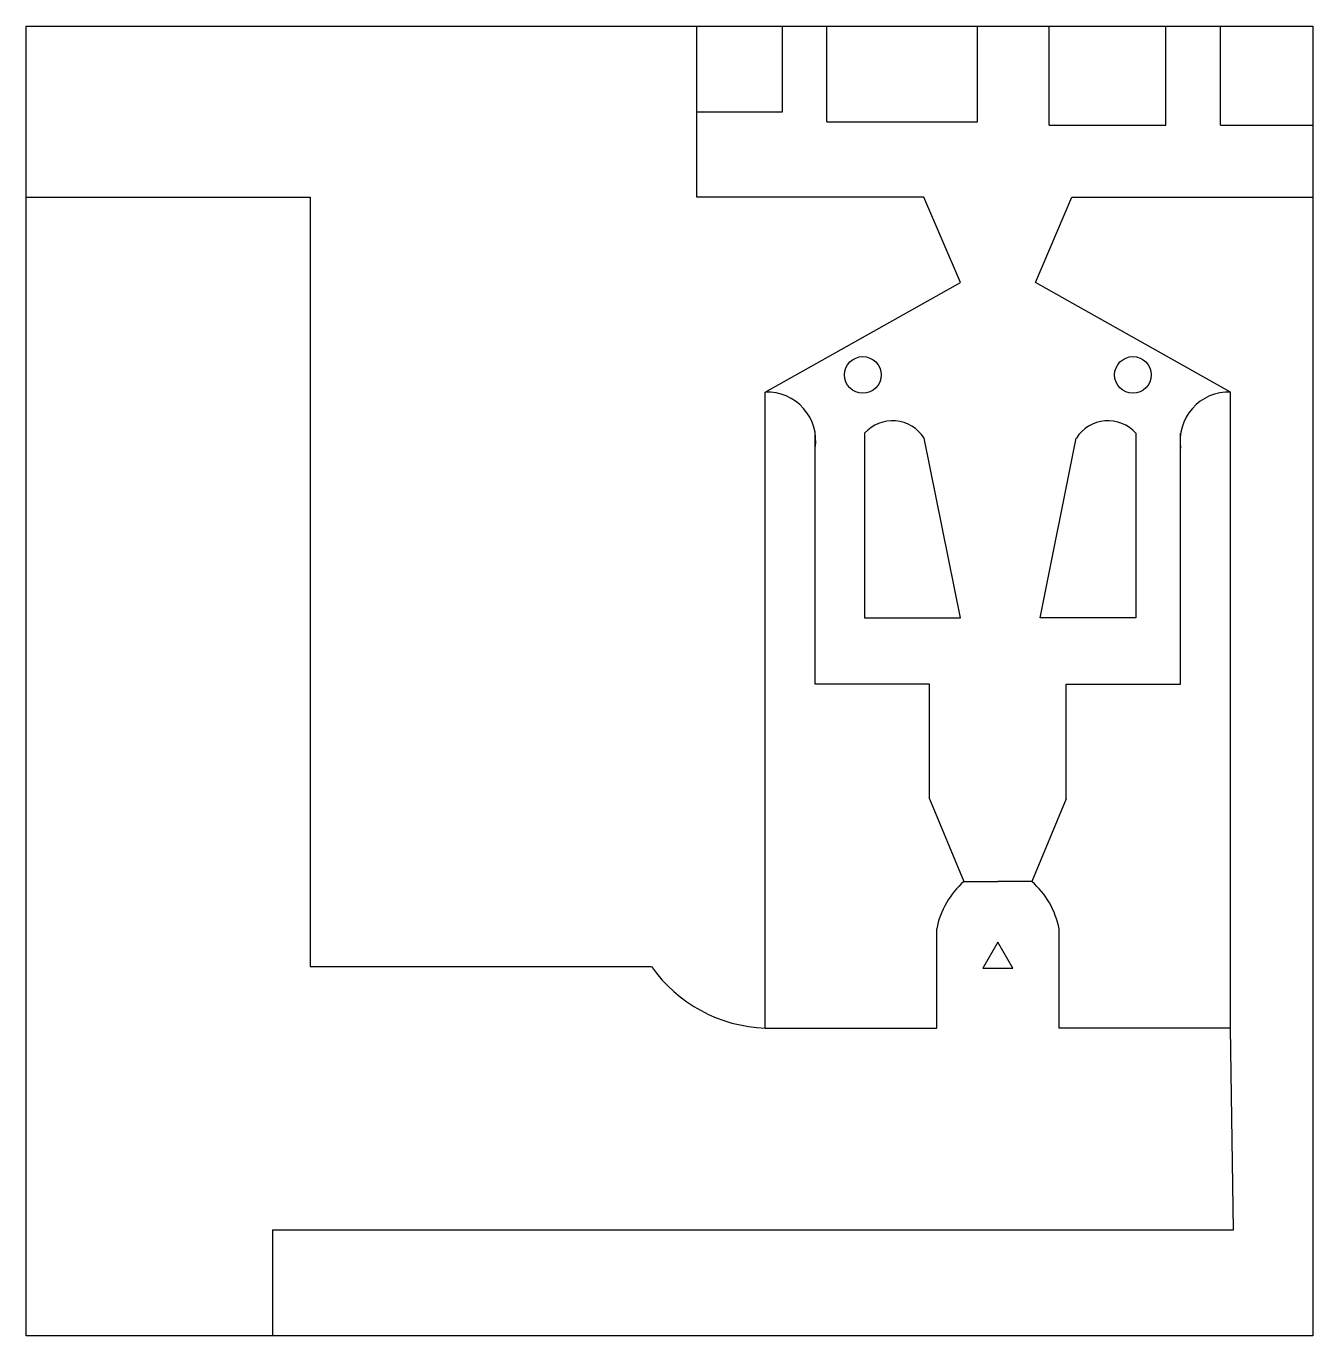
# Model space of a CAD drawing. Header units: millimetres. Extents: x 2297 to 4541, y 2339 to 4622.
import ezdxf

# ---------------------------------------------------------------- set-up
doc = ezdxf.new("R2010")
doc.units = ezdxf.units.MM

msp = doc.modelspace()

# ---------------------------------------------------------------- linework, layer by layer
for p, q in [((3466.6, 4324.1), (3466.6, 4622.1)), ((3615.8, 4473.1), (3615.8, 4622.1)), ((3693.3, 4455.2), (3693.3, 4622.1)), ((4081.1, 4449.3), (4081.1, 4622.1)), ((4379.4, 4449.3), (4379.4, 4622.1)), ((3466.6, 4473.1), (3615.8, 4473.1)), ((3862.3, 4324.1), (3466.6, 4324.1)), ((3926, 4175), (3862.3, 4324.1)), ((4056.9, 4175), (4120.6, 4324.1)), ((4120.6, 4324.1), (4540.5, 4324.1)), ((3585.9, 3984.3), (3926, 4175)), ((4397, 3984.3), (4056.9, 4175)), ((3585.9, 2875.4), (3585.9, 3984.3)), ((4397, 2875.4), (4397, 3984.3)), ((3672.8, 3475), (3672.8, 3912.4)), ((3759, 3912.7), (3759, 3590.8)), ((4232.1, 3912.7), (4232.1, 3590.8)), ((4310.1, 3475), (4310.1, 3912.4)), ((3926, 3590.8), (3862.8, 3904.1)), ((4065, 3590.8), (4128.2, 3904.1)), ((3759, 3590.8), (3926, 3590.8)), ((4232.1, 3590.8), (4065, 3590.8)), ((3872.3, 3475), (3672.8, 3475)), ((4110.6, 3475), (4310.1, 3475)), ((3872.3, 3274.8), (3932.2, 3130.7)), ((4110.6, 3274.8), (4050.7, 3130.7)), ((3932.2, 3130.7), (3991.5, 3130.7)), ((4050.7, 3130.7), (3991.5, 3130.7)), ((3884.8, 2875.4), (3884.8, 3048.3)), ((4098.2, 2875.4), (4098.2, 3048.3)), ((3585.9, 2875.4), (3884.8, 2875.4)), ((4397, 2875.4), (4098.2, 2875.4)), ((4402, 2523.7), (4397, 2875.4)), ((2726.8, 2523.7), (4402, 2523.7))]:
    msp.add_line(p, q)
for points in [[(2297.2, 4622.1), (4540.5, 4622.1), (4540.5, 2338.9), (2297.2, 2338.9)], [(3991.5, 3025), (3965.2, 2979.6), (4017.7, 2979.6)]]:
    msp.add_lwpolyline(points, close=True)
for points in [[(3693.3, 4455.2), (3955.8, 4455.2), (3955.8, 4622.1)], [(4081.1, 4449.3), (4284, 4449.3), (4284, 4622.1)], [(4379.4, 4449.3), (4540.5, 4449.3)], [(2297.2, 4324.1), (2792.4, 4324.1), (2792.4, 2982.7), (3387.2, 2982.7)], [(3872.3, 3274.8), (3872.3, 3475)], [(4110.6, 3274.8), (4110.6, 3475)], [(2726.8, 2523.7), (2726.8, 2338.9)]]:
    msp.add_lwpolyline(points)
for centre in [(3756, 4014.1), (4226.9, 4014.1)]:
    msp.add_circle(centre, 32)
for centre, radius, start, end in [((3588.9, 3899.3), 85, 351.134, 91.9667), ((4394.1, 3899.3), 85, 88.0333, 188.866), ((3807.6, 3868.2), 65.9, 33.05, 137.4916), ((4183.5, 3868.2), 65.9, 42.5084, 146.95), ((4028.3, 3020.6), 146.2, 131.102, 169.0492), ((3954.6, 3020.6), 146.2, 10.9508, 48.898), ((3594.5, 3128.9), 253.6, 215.1914, 268.0645)]:
    msp.add_arc(centre, radius, start, end)

doc.saveas('drawing.dxf')
